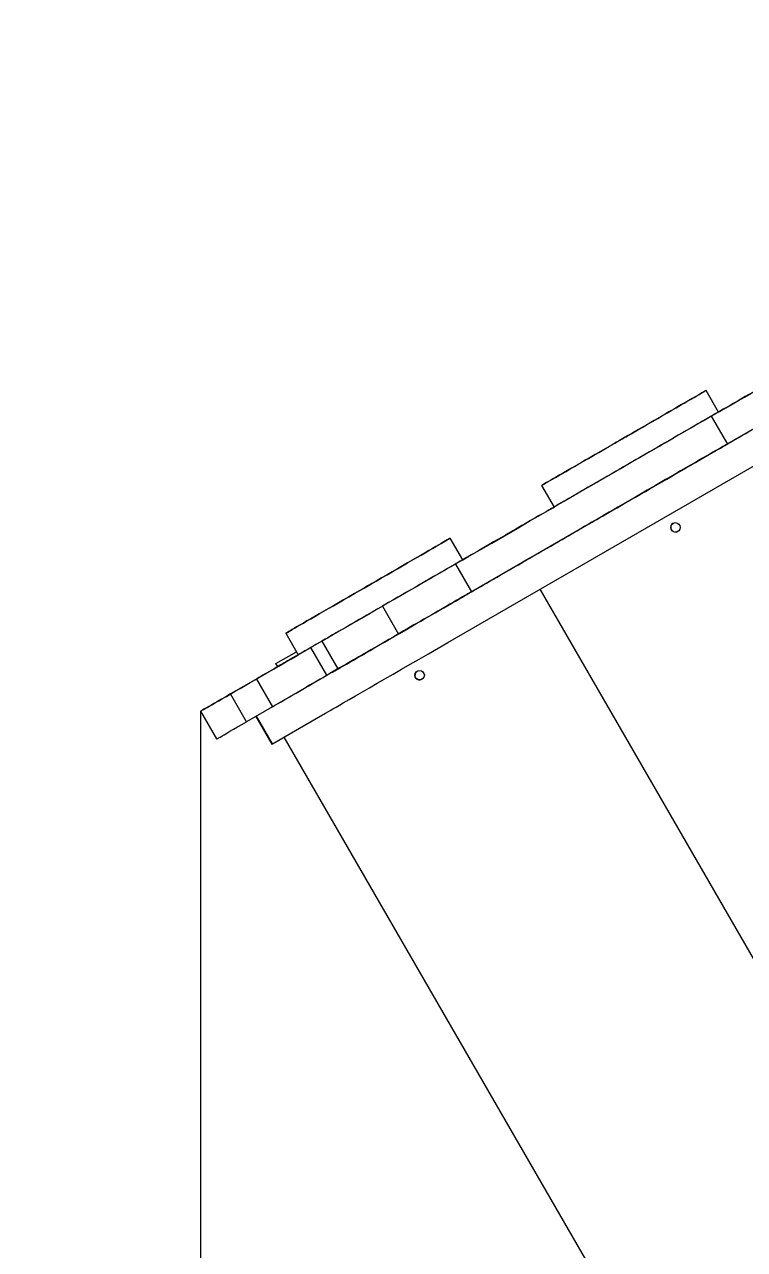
# Model space of a CAD drawing. Header units: millimetres. Extents: x -5636 to 4820, y -5607 to 4029.
# Drawn here: x -2418 to -1811, y 581 to 1612 of the extents above; entities that cross this region are included whole.
import ezdxf

# ---------------------------------------------------------------- set-up
doc = ezdxf.new("R2010")
doc.units = ezdxf.units.MM
for name, color, linetype in [('DIKOM_ОБЪЕКТ', 7, 'Continuous'), ('DIKOM_РАЗМЕР_ЗОНА', 7, 'Continuous'), ('DIKOM_РАЗМЕР_ОБЪЕКТА', 7, 'Continuous')]:
    doc.layers.add(name, color=color, linetype=linetype)
doc.styles.add('style1', font='arial.ttf', dxfattribs={"width": 0.8})
doc.dimstyles.new('1-50', dxfattribs={"dimtxt": 300, "dimasz": 200, "dimexe": 100, "dimexo": 0, "dimgap": 100, "dimtad": 1, "dimdec": 0, "dimtxsty": 'style1', "dimcen": 0, "dimclrd": 7, "dimclre": 7, "dimadec": 1, "dimazin": 2, "dimtfac": 1, "dimtdec": 0, "dimtmove": 1, "dimatfit": 3, "dimfxl": 0, "dimlwd": 25, "dimlwe": 18, "dimarcsym": 0})

# ---------------------------------------------------------------- blocks, each defined once
blk = doc.blocks.new('*D16')
at = {"layer": 'Defpoints', "color": 0, "transparency": 16777216}
for p in [(-626.6, 2354.9), (-4576.7, -2902.6), (-1365.9, -2902.6)]:
    blk.add_point(p, dxfattribs=at)
at = {"layer": 'DIKOM_РАЗМЕР_ОБЪЕКТА', "color": 7, "lineweight": 18, "transparency": 16777216}
for p, q in [((-626.6, 2354.9), (-4676.7, 2354.9)), ((-1365.9, -2902.6), (-4676.7, -2902.6))]:
    blk.add_line(p, q, dxfattribs=at)
at = {"layer": 'DIKOM_РАЗМЕР_ОБЪЕКТА', "color": 7, "lineweight": 25, "transparency": 16777216}
blk.add_line((-4576.7, 2154.9), (-4576.7, -2702.6), dxfattribs=at)
at = {"layer": 'DIKOM_РАЗМЕР_ОБЪЕКТА', "color": 7, "transparency": 16777216}
for points in [[(-4610.1, 2154.9), (-4543.4, 2154.9), (-4576.7, 2354.9)], [(-4610.1, -2702.6), (-4543.4, -2702.6), (-4576.7, -2902.6)]]:
    blk.add_solid(points, dxfattribs=at)
at = {"layer": 'DIKOM_РАЗМЕР_ОБЪЕКТА', "color": 0, "transparency": 16777216, "insert": (-4830, -378.7), "char_height": 300, "attachment_point": 5, "rotation": 90, "style": 'style1'}
blk.add_mtext('5300', dxfattribs=at)
blk = doc.blocks.new('*D15')
at = {"layer": 'Defpoints', "color": 0, "transparency": 16777216}
for p in [(-2269.3, 1034), (4820.3, 840), (4820.3, -4465.6)]:
    blk.add_point(p, dxfattribs=at)
at = {"layer": 'DIKOM_РАЗМЕР_ОБЪЕКТА', "color": 7, "lineweight": 18, "transparency": 16777216}
for p, q in [((-2269.3, 1034), (-2269.3, -4565.6)), ((4820.3, 840), (4820.3, -4565.6))]:
    blk.add_line(p, q, dxfattribs=at)
at = {"layer": 'DIKOM_РАЗМЕР_ОБЪЕКТА', "color": 7, "lineweight": 25, "transparency": 16777216}
blk.add_line((-2069.3, -4465.6), (4620.3, -4465.6), dxfattribs=at)
at = {"layer": 'DIKOM_РАЗМЕР_ОБЪЕКТА', "color": 7, "transparency": 16777216}
for points in [[(-2069.3, -4432.3), (-2069.3, -4498.9), (-2269.3, -4465.6)], [(4620.3, -4432.3), (4620.3, -4498.9), (4820.3, -4465.6)]]:
    blk.add_solid(points, dxfattribs=at)
at = {"layer": 'DIKOM_РАЗМЕР_ОБЪЕКТА', "color": 0, "transparency": 16777216, "insert": (1882.3, -4212.4), "char_height": 300, "attachment_point": 5, "style": 'style1'}
blk.add_mtext('7100', dxfattribs=at)
blk = doc.blocks.new('*D14')
at = {"layer": 'Defpoints', "color": 0, "transparency": 16777216}
for p in [(-592.1, 4028.8), (-5186.3, -5019.6), (-1431.1, -5019.6)]:
    blk.add_point(p, dxfattribs=at)
at = {"layer": 'DIKOM_РАЗМЕР_ЗОНА', "color": 7, "lineweight": 18, "transparency": 16777216}
for p, q in [((-592.1, 4028.8), (-5286.3, 4028.8)), ((-1431.1, -5019.6), (-5286.3, -5019.6))]:
    blk.add_line(p, q, dxfattribs=at)
at = {"layer": 'DIKOM_РАЗМЕР_ЗОНА', "color": 7, "lineweight": 25, "transparency": 16777216}
blk.add_line((-5186.3, 3828.8), (-5186.3, -4819.6), dxfattribs=at)
at = {"layer": 'DIKOM_РАЗМЕР_ЗОНА', "color": 7, "transparency": 16777216}
for points in [[(-5219.6, 3828.8), (-5152.9, 3828.8), (-5186.3, 4028.8)], [(-5219.6, -4819.6), (-5152.9, -4819.6), (-5186.3, -5019.6)]]:
    blk.add_solid(points, dxfattribs=at)
at = {"layer": 'DIKOM_РАЗМЕР_ЗОНА', "color": 0, "transparency": 16777216, "insert": (-5439.4, -366.9), "char_height": 300, "attachment_point": 5, "rotation": 90, "style": 'style1'}
blk.add_mtext('9000', dxfattribs=at)
blk = doc.blocks.new('*D13')
at = {"layer": 'Defpoints', "color": 0, "transparency": 16777216}
for p in [(-4159.3, 1546.6), (4820.3, -1862.8), (4820.3, -5506.7)]:
    blk.add_point(p, dxfattribs=at)
at = {"layer": 'DIKOM_РАЗМЕР_ЗОНА', "color": 7, "lineweight": 18, "transparency": 16777216}
for p, q in [((-4159.3, 1546.6), (-4159.3, -5606.7)), ((4820.3, -1862.8), (4820.3, -5606.7))]:
    blk.add_line(p, q, dxfattribs=at)
at = {"layer": 'DIKOM_РАЗМЕР_ЗОНА', "color": 7, "lineweight": 25, "transparency": 16777216}
blk.add_line((-3959.3, -5506.7), (4620.3, -5506.7), dxfattribs=at)
at = {"layer": 'DIKOM_РАЗМЕР_ЗОНА', "color": 7, "transparency": 16777216}
for points in [[(-3959.3, -5473.4), (-3959.3, -5540), (-4159.3, -5506.7)], [(4620.3, -5473.4), (4620.3, -5540), (4820.3, -5506.7)]]:
    blk.add_solid(points, dxfattribs=at)
at = {"layer": 'DIKOM_РАЗМЕР_ЗОНА', "color": 0, "transparency": 16777216, "insert": (1761.1, -5253.5), "char_height": 300, "attachment_point": 5, "style": 'style1'}
blk.add_mtext('9000', dxfattribs=at)

msp = doc.modelspace()

# ---------------------------------------------------------------- linework, layer by layer
at = {"layer": 'DIKOM_ОБЪЕКТ', "color": 7, "linetype": 'Continuous', "lineweight": 15}
for p, q in [((-1470, 1464.3), (-2074.4, 1115.3)), ((-2060.9, 1092), (-1456.5, 1441)), ((-1832.8, 1286), (-1843.3, 1304.2)), ((-1838.9, 1282.5), (-1838.9, 1282.5)), ((-1838.9, 1282.5), (-1825.4, 1259.1)), ((-1832.8, 1286), (-1832.2, 1286.4)), ((-1832.8, 1286), (-1832.8, 1286)), ((-1832.8, 1286), (-1832.8, 1286)), ((-1827.6, 1289), (-1827.6, 1289)), ((-1899.5, 1247.5), (-1902.1, 1246)), ((-1981.9, 1224.2), (-1971.4, 1206)), ((-1886, 1224.2), (-1888.6, 1222.7)), ((-1886, 1224.1), (-1880.8, 1227.1)), ((-1962.7, 1211), (-1962.7, 1211)), ((-1976.5, 1203), (-1976.5, 1203)), ((-1949.2, 1187.6), (-1949.2, 1187.6)), ((-1943.1, 1191.1), (-1943.2, 1191.1)), ((-1943.1, 1191.2), (-1943.1, 1191.2)), ((-2048.4, 1161.5), (-2058.9, 1179.7)), ((-2006, 1186), (-2011.2, 1183)), ((-2054.5, 1158), (-2054.5, 1158)), ((-2054.5, 1158), (-2041, 1134.6)), ((-2048.4, 1161.5), (-2048.4, 1161.5)), ((-2048.4, 1161.5), (-2048.4, 1161.5)), ((-2043.2, 1164.5), (-2043.2, 1164.5)), ((-1992.5, 1162.6), (-1997.7, 1159.6)), ((-1983.3, 1136.8), (-1687.3, 624.1)), ((-2116, 1122.5), (-2102.5, 1099.1)), ((-2197.5, 1099.7), (-2187, 1081.5)), ((-2101.6, 1099.6), (-2096.4, 1102.6)), ((-2205.8, 1074.2), (-2188.5, 1084.1)), ((-2205.8, 1074.2), (-2188.5, 1084.1)), ((-2167, 1093.1), (-2176.4, 1087.7)), ((-2162.9, 1064.3), (-2176.4, 1087.7)), ((-2167, 1093.1), (-2153.5, 1069.7)), ((-2205.8, 1074.2), (-2205.8, 1074.2)), ((-2204.3, 1071.6), (-2205.8, 1074.2)), ((-2192.2, 1078.5), (-2192.2, 1078.5)), ((-2153.5, 1069.7), (-2162.9, 1064.3)), ((-2158.8, 1066.7), (-2158.8, 1066.7)), ((-2158.8, 1066.7), (-2158.8, 1066.7)), ((-2222.2, 1061.2), (-2244, 1048.6)), ((-2222.2, 1061.2), (-2208.7, 1037.8)), ((-2180.1, 1054.4), (-2214.5, 1034.5)), ((-2230.5, 1025.2), (-2244, 1048.6)), ((-2269.3, 1034), (-2269.2, 1034.1)), ((-2269.3, 1034), (-2255.8, 1010.7)), ((-2208.7, 1037.8), (-2230.5, 1025.2)), ((-2222.8, 1029.7), (-2209.3, 1006.3)), ((-2208.7, 1006.7), (-2222.2, 1030)), ((-2208.7, 1006.7), (-2166.6, 1031)), ((-2199, 1012.3), (-1903, 499.6))]:
    msp.add_line(p, q, dxfattribs=at)
at = {"layer": 'DIKOM_ОБЪЕКТ', "color": 7, "linetype": 'Continuous', "lineweight": 15, "flags": 128}
for points in [[(-1832.2, 1286.4), (-1826.8, 1289.5), (-1821.4, 1292.6), (-1816.1, 1295.7), (-1810.9, 1298.7), (-1805.7, 1301.7), (-1800.6, 1304.6), (-1795.7, 1307.5), (-1790.9, 1310.2), (-1786.3, 1312.9), (-1781.8, 1315.5), (-1777.5, 1318), (-1773.4, 1320.3)], [(-1971.8, 1230), (-1974.1, 1228.7), (-1976.1, 1227.6), (-1977.8, 1226.6), (-1979.2, 1225.8), (-1980.3, 1225.1), (-1981.1, 1224.6), (-1981.6, 1224.3), (-1981.9, 1224.2), (-1981.7, 1224.3), (-1981.3, 1224.5), (-1980.6, 1224.9), (-1979.6, 1225.5), (-1978.3, 1226.3), (-1976.6, 1227.2), (-1974.7, 1228.3), (-1972.6, 1229.6), (-1970.1, 1231), (-1967.4, 1232.6), (-1964.4, 1234.3), (-1961.3, 1236.1), (-1957.9, 1238.1), (-1954.3, 1240.2), (-1950.5, 1242.3), (-1946.5, 1244.6), (-1942.4, 1247), (-1938.2, 1249.5), (-1933.8, 1252), (-1929.4, 1254.5), (-1924.8, 1257.2), (-1920.2, 1259.8), (-1915.6, 1262.5), (-1911, 1265.1), (-1906.4, 1267.8), (-1901.8, 1270.5), (-1897.2, 1273.1), (-1892.8, 1275.7), (-1888.4, 1278.2), (-1884.1, 1280.7), (-1879.9, 1283.1), (-1875.9, 1285.4), (-1872.1, 1287.6), (-1868.4, 1289.7), (-1864.9, 1291.7), (-1861.7, 1293.6), (-1858.7, 1295.4), (-1855.9, 1297), (-1853.3, 1298.4), (-1851.1, 1299.7), (-1849.1, 1300.9), (-1847.4, 1301.9), (-1846, 1302.7), (-1844.8, 1303.3), (-1844, 1303.8), (-1843.5, 1304.1), (-1843.3, 1304.2), (-1843.4, 1304.2), (-1843.8, 1303.9), (-1844.5, 1303.5), (-1845.6, 1302.9), (-1846.9, 1302.1), (-1848.5, 1301.2), (-1850.4, 1300.1), (-1852.6, 1298.9), (-1855, 1297.4), (-1857.8, 1295.9), (-1860.7, 1294.2), (-1863.9, 1292.3), (-1867.3, 1290.4), (-1870.9, 1288.3), (-1874.7, 1286.1), (-1878.6, 1283.8), (-1882.7, 1281.4), (-1887, 1279), (-1891.3, 1276.5), (-1895.8, 1273.9), (-1900.3, 1271.3), (-1904.9, 1268.6), (-1909.5, 1266), (-1914.2, 1263.3), (-1918.8, 1260.6), (-1923.4, 1258), (-1927.9, 1255.4), (-1932.4, 1252.8), (-1936.8, 1250.2), (-1941.1, 1247.8), (-1945.2, 1245.4), (-1949.2, 1243.1), (-1953.1, 1240.8), (-1956.7, 1238.7), (-1960.2, 1236.7), (-1963.5, 1234.8), (-1966.5, 1233.1), (-1969.3, 1231.5), (-1971.8, 1230)], [(-1795.6, 1307.5), (-1799.4, 1305.3), (-1803.1, 1303.2), (-1806.8, 1301), (-1810.4, 1299), (-1813.9, 1297), (-1817.2, 1295), (-1820.4, 1293.2), (-1823.4, 1291.4), (-1826.2, 1289.8), (-1828.8, 1288.4), (-1831.1, 1287), (-1833.1, 1285.9), (-1834.8, 1284.9), (-1836.3, 1284), (-1837.4, 1283.4), (-1838.2, 1282.9), (-1838.7, 1282.6), (-1838.9, 1282.5)], [(-1832.8, 1286), (-1832.9, 1286), (-1833.3, 1285.7), (-1834, 1285.3), (-1835.1, 1284.7), (-1836.4, 1284), (-1838, 1283), (-1839.9, 1281.9), (-1842.1, 1280.7), (-1844.5, 1279.3), (-1847.3, 1277.7), (-1850.2, 1276), (-1853.4, 1274.1), (-1856.8, 1272.2), (-1860.4, 1270.1), (-1864.2, 1267.9), (-1868.1, 1265.6), (-1872.2, 1263.3), (-1876.5, 1260.8), (-1880.8, 1258.3), (-1885.3, 1255.7), (-1889.8, 1253.1), (-1894.4, 1250.5), (-1899, 1247.8), (-1903.7, 1245.1), (-1908.3, 1242.5), (-1912.9, 1239.8), (-1917.4, 1237.2), (-1921.9, 1234.6), (-1926.3, 1232.1), (-1930.6, 1229.6), (-1934.7, 1227.2), (-1938.7, 1224.9), (-1942.6, 1222.7), (-1946.2, 1220.5), (-1949.7, 1218.5), (-1953, 1216.7), (-1956, 1214.9), (-1958.8, 1213.3), (-1961.3, 1211.8)], [(-1838.9, 1282.5), (-1839, 1282.4), (-1839.5, 1282.2), (-1840.3, 1281.7), (-1841.3, 1281.1), (-1842.7, 1280.3), (-1844.3, 1279.4), (-1846.3, 1278.3), (-1848.5, 1277), (-1851, 1275.6), (-1853.7, 1274), (-1856.6, 1272.3), (-1859.8, 1270.5), (-1863.2, 1268.5), (-1866.7, 1266.5), (-1870.4, 1264.3), (-1874.3, 1262.1), (-1878.3, 1259.8), (-1882.4, 1257.4), (-1886.6, 1255), (-1890.9, 1252.5), (-1895.2, 1250), (-1899.5, 1247.5)], [(-1832.8, 1286.1), (-1831.9, 1286.6), (-1830.7, 1287.3), (-1829.6, 1287.9), (-1828.8, 1288.4), (-1828.1, 1288.7), (-1827.7, 1289), (-1827.6, 1289)], [(-1827.6, 1289), (-1827.7, 1289), (-1828.1, 1288.7), (-1828.8, 1288.4), (-1829.6, 1287.9), (-1830.7, 1287.3), (-1831.9, 1286.6), (-1832.8, 1286)], [(-1825.4, 1259.1), (-1825.2, 1259.2), (-1824.7, 1259.5), (-1823.9, 1260), (-1822.8, 1260.6), (-1821.3, 1261.5), (-1819.6, 1262.5), (-1817.6, 1263.7), (-1815.3, 1265), (-1812.7, 1266.5), (-1809.9, 1268.1), (-1806.9, 1269.8), (-1803.7, 1271.6), (-1800.4, 1273.6), (-1796.9, 1275.6), (-1793.3, 1277.7), (-1789.6, 1279.8), (-1785.9, 1282), (-1782.1, 1284.1)], [(-1915.5, 1262.5), (-1915.9, 1262.3), (-1916, 1262.2), (-1915.8, 1262.3), (-1915.3, 1262.6), (-1914.6, 1263.1), (-1913.7, 1263.6), (-1912.7, 1264.2), (-1911.6, 1264.8), (-1910.7, 1265.3), (-1909.9, 1265.8), (-1909.4, 1266.1), (-1909.1, 1266.2), (-1909.2, 1266.2), (-1909.5, 1266), (-1910.2, 1265.6), (-1911, 1265.1), (-1912, 1264.6), (-1913, 1264), (-1914, 1263.4), (-1914.9, 1262.9), (-1915.5, 1262.5)], [(-1825.4, 1259.1), (-1825.5, 1259.1), (-1826, 1258.8), (-1826.8, 1258.3), (-1827.8, 1257.7), (-1829.2, 1256.9), (-1830.8, 1256), (-1832.8, 1254.9), (-1835, 1253.6), (-1837.5, 1252.2), (-1840.2, 1250.6), (-1843.1, 1248.9), (-1846.3, 1247.1), (-1849.7, 1245.1), (-1853.2, 1243.1), (-1856.9, 1240.9), (-1860.8, 1238.7), (-1864.8, 1236.4), (-1868.9, 1234), (-1873.1, 1231.6), (-1877.4, 1229.1), (-1881.7, 1226.6), (-1886, 1224.2)], [(-1880.8, 1227.1), (-1876.5, 1229.6), (-1872.3, 1232.1), (-1868.1, 1234.5), (-1864, 1236.9), (-1859.9, 1239.2), (-1856, 1241.5), (-1852.2, 1243.6), (-1848.6, 1245.7), (-1845.2, 1247.7), (-1841.9, 1249.6), (-1838.9, 1251.3), (-1836.1, 1252.9), (-1833.6, 1254.4), (-1831.3, 1255.7), (-1829.3, 1256.9), (-1827.6, 1257.9), (-1826.2, 1258.7), (-1825.4, 1259.1)], [(-1902.1, 1246), (-1906.4, 1243.5), (-1910.7, 1241.1), (-1915, 1238.6), (-1919.2, 1236.2), (-1923.3, 1233.8), (-1927.3, 1231.5), (-1931.1, 1229.3), (-1934.9, 1227.1), (-1938.4, 1225.1), (-1941.8, 1223.1), (-1944.9, 1221.3), (-1947.9, 1219.6), (-1950.6, 1218), (-1953.1, 1216.6), (-1955.3, 1215.3), (-1957.2, 1214.2), (-1958.9, 1213.2), (-1960.3, 1212.4), (-1961.3, 1211.8), (-1962.1, 1211.4), (-1962.6, 1211.1), (-1962.7, 1211)], [(-1888.6, 1222.7), (-1892.9, 1220.2), (-1897.2, 1217.7), (-1901.5, 1215.2), (-1905.7, 1212.8), (-1909.8, 1210.4), (-1913.8, 1208.1), (-1917.6, 1205.9), (-1921.4, 1203.7), (-1924.9, 1201.7), (-1928.3, 1199.7), (-1931.4, 1197.9), (-1934.4, 1196.2), (-1937.1, 1194.6), (-1939.6, 1193.2), (-1941.8, 1191.9), (-1943.7, 1190.8), (-1945.4, 1189.9), (-1946.8, 1189.1), (-1947.8, 1188.4), (-1948.6, 1188), (-1949.1, 1187.7), (-1949.2, 1187.6)], [(-1943.2, 1191.1), (-1943, 1191.2), (-1942.5, 1191.5), (-1941.7, 1192), (-1940.6, 1192.6), (-1939.2, 1193.4), (-1937.5, 1194.4), (-1935.5, 1195.6), (-1933.2, 1196.9), (-1930.7, 1198.3), (-1927.9, 1199.9), (-1924.9, 1201.7), (-1921.6, 1203.6), (-1918.2, 1205.5), (-1914.6, 1207.6), (-1910.8, 1209.8), (-1906.9, 1212.1), (-1902.9, 1214.4), (-1898.7, 1216.8), (-1894.5, 1219.2), (-1890.3, 1221.7), (-1886, 1224.1)], [(-1962.7, 1211), (-1962.9, 1210.9), (-1963.4, 1210.7), (-1964.2, 1210.2), (-1965.3, 1209.5), (-1966.8, 1208.7), (-1968.5, 1207.7), (-1970.5, 1206.5), (-1972.8, 1205.2), (-1975.4, 1203.7), (-1978.2, 1202.1), (-1981.2, 1200.4), (-1984.4, 1198.5), (-1987.7, 1196.6), (-1991.2, 1194.6), (-1994.8, 1192.5), (-1998.5, 1190.4), (-2002.2, 1188.2), (-2006, 1186)], [(-1961.3, 1211.8), (-1963.6, 1210.5), (-1965.6, 1209.4), (-1967.3, 1208.4), (-1968.7, 1207.6), (-1969.8, 1206.9), (-1970.6, 1206.5), (-1971.1, 1206.2), (-1971.4, 1206), (-1971.4, 1206)], [(-2048.4, 1161.5), (-2046, 1162.9), (-2034.8, 1169.4), (-2023.8, 1175.7), (-2013.1, 1181.9), (-2002.6, 1188), (-1992.3, 1194), (-1982.2, 1199.8), (-1972.4, 1205.4), (-1971.3, 1206.1)], [(-1971.4, 1206), (-1972.3, 1205.5), (-1973.5, 1204.8), (-1974.5, 1204.2), (-1975.4, 1203.7), (-1976, 1203.3), (-1976.4, 1203.1), (-1976.5, 1203)], [(-1976.5, 1203), (-1976.4, 1203.1), (-1976, 1203.3), (-1975.4, 1203.7), (-1974.5, 1204.2), (-1973.5, 1204.8), (-1972.3, 1205.5), (-1971.4, 1206)], [(-2008.3, 1184.7), (-2008.1, 1184.8), (-2007.7, 1185.1), (-2007, 1185.5), (-2006.1, 1186), (-2005.1, 1186.6), (-2004, 1187.2), (-2003.1, 1187.7), (-2002.3, 1188.2), (-2001.7, 1188.5), (-2001.4, 1188.7), (-2001.4, 1188.7), (-2001.7, 1188.5), (-2002.3, 1188.2), (-2003.1, 1187.7), (-2004, 1187.2), (-2005.1, 1186.6), (-2006.1, 1186), (-2007, 1185.5), (-2007.7, 1185.1), (-2008.1, 1184.8), (-2008.3, 1184.7)], [(-1992.5, 1162.6), (-1988.7, 1164.8), (-1985, 1167), (-1981.3, 1169.1), (-1977.7, 1171.2), (-1974.2, 1173.2), (-1970.9, 1175.1), (-1967.7, 1177), (-1964.7, 1178.7), (-1961.9, 1180.3), (-1959.3, 1181.8), (-1957, 1183.1), (-1955, 1184.3), (-1953.3, 1185.3), (-1951.8, 1186.1), (-1950.7, 1186.8), (-1949.9, 1187.3), (-1949.4, 1187.6), (-1949.2, 1187.6)], [(-2197.5, 1099.7), (-2197.3, 1099.8), (-2196.9, 1100.1), (-2196.1, 1100.5), (-2195, 1101.2), (-2193.7, 1101.9), (-2192, 1102.9), (-2190, 1104), (-2187.8, 1105.3), (-2185.3, 1106.8), (-2182.6, 1108.3), (-2179.6, 1110.1), (-2176.4, 1111.9), (-2172.9, 1113.9), (-2169.3, 1116), (-2165.5, 1118.2), (-2161.5, 1120.5), (-2157.4, 1122.9), (-2153.1, 1125.4), (-2148.7, 1127.9), (-2144.3, 1130.5), (-2139.7, 1133.1), (-2135.1, 1135.7), (-2130.5, 1138.4), (-2125.9, 1141.1), (-2121.3, 1143.7), (-2116.7, 1146.4), (-2112.1, 1149), (-2107.7, 1151.6), (-2103.3, 1154.1), (-2099, 1156.6), (-2094.9, 1159), (-2090.9, 1161.3), (-2087.1, 1163.5), (-2083.5, 1165.6), (-2080, 1167.5), (-2076.8, 1169.4), (-2073.8, 1171.1), (-2071.1, 1172.7), (-2068.6, 1174.1), (-2066.4, 1175.4), (-2064.4, 1176.6), (-2062.8, 1177.5), (-2061.4, 1178.3), (-2060.3, 1178.9), (-2059.5, 1179.4), (-2059.1, 1179.6), (-2058.9, 1179.7), (-2059.1, 1179.6), (-2059.5, 1179.4), (-2060.3, 1178.9), (-2061.4, 1178.3), (-2062.8, 1177.5), (-2064.4, 1176.6), (-2066.4, 1175.4), (-2068.6, 1174.1), (-2071.1, 1172.7), (-2073.8, 1171.1), (-2076.8, 1169.4), (-2080, 1167.5), (-2083.5, 1165.6), (-2087.1, 1163.5), (-2090.9, 1161.3), (-2094.9, 1159), (-2099, 1156.6), (-2103.3, 1154.1), (-2107.7, 1151.6), (-2112.1, 1149), (-2116.7, 1146.4), (-2121.3, 1143.7), (-2125.9, 1141.1), (-2130.5, 1138.4), (-2135.1, 1135.7), (-2139.7, 1133.1), (-2144.3, 1130.5), (-2148.7, 1127.9), (-2153.1, 1125.4), (-2157.4, 1122.9), (-2161.5, 1120.5), (-2165.5, 1118.2), (-2169.3, 1116), (-2172.9, 1113.9), (-2176.4, 1111.9), (-2179.6, 1110.1), (-2182.6, 1108.3), (-2185.3, 1106.8), (-2187.8, 1105.3), (-2190, 1104), (-2192, 1102.9), (-2193.7, 1101.9), (-2195, 1101.2), (-2196.1, 1100.5), (-2196.9, 1100.1), (-2197.3, 1099.8), (-2197.5, 1099.7)], [(-2011.2, 1183), (-2015, 1180.8), (-2018.7, 1178.7), (-2022.4, 1176.6), (-2026, 1174.5), (-2029.5, 1172.5), (-2032.9, 1170.5), (-2036, 1168.7), (-2039, 1167), (-2041.8, 1165.4), (-2044.4, 1163.9), (-2046.7, 1162.6), (-2048.7, 1161.4), (-2050.5, 1160.4), (-2051.9, 1159.5), (-2053, 1158.9), (-2053.8, 1158.4), (-2054.3, 1158.1), (-2054.5, 1158)], [(-2012.2, 1182.5), (-2012, 1182.6), (-2011.6, 1182.8), (-2010.9, 1183.2), (-2010, 1183.7), (-2009, 1184.3), (-2007.9, 1184.9), (-2007, 1185.5), (-2006.2, 1185.9), (-2005.6, 1186.3), (-2005.3, 1186.5), (-2005.3, 1186.5), (-2005.6, 1186.3), (-2006.2, 1185.9), (-2007, 1185.5), (-2007.9, 1184.9), (-2009, 1184.3), (-2010, 1183.7), (-2010.9, 1183.2), (-2011.6, 1182.8), (-2012, 1182.6), (-2012.2, 1182.5)], [(-2048.4, 1161.5), (-2048.4, 1161.5), (-2048.6, 1161.5), (-2049, 1161.2), (-2049.8, 1160.7), (-2050.9, 1160.1), (-2052.3, 1159.3), (-2053.9, 1158.4), (-2055.9, 1157.2), (-2058.1, 1156), (-2060.6, 1154.5), (-2063.3, 1152.9), (-2066.3, 1151.2), (-2069.5, 1149.3), (-2073, 1147.4), (-2076.6, 1145.3), (-2080.4, 1143.1), (-2084.4, 1140.8), (-2088.5, 1138.4), (-2092.8, 1135.9), (-2097.2, 1133.4), (-2101.6, 1130.8), (-2106.2, 1128.2), (-2110.8, 1125.5), (-2115.4, 1122.9), (-2120, 1120.2), (-2124.6, 1117.5), (-2129.2, 1114.9), (-2133.8, 1112.3), (-2138.2, 1109.7), (-2142.6, 1107.2), (-2146.9, 1104.7), (-2151, 1102.3), (-2155, 1100), (-2158.8, 1097.8), (-2162.4, 1095.7), (-2165.9, 1093.7), (-2169.1, 1091.9), (-2172.1, 1090.2), (-2174.8, 1088.6), (-2177.3, 1087.1), (-2179.5, 1085.8), (-2181.5, 1084.7), (-2183.2, 1083.8), (-2184.5, 1083), (-2185.6, 1082.3), (-2186.4, 1081.9), (-2186.8, 1081.6), (-2187, 1081.5), (-2187, 1081.5)], [(-2054.5, 1158), (-2054.7, 1157.9), (-2055.1, 1157.7), (-2055.9, 1157.2), (-2057, 1156.6), (-2058.4, 1155.8), (-2060.1, 1154.8), (-2062, 1153.7), (-2064.3, 1152.4), (-2066.8, 1150.9), (-2069.6, 1149.3), (-2072.6, 1147.6), (-2075.8, 1145.7), (-2079.2, 1143.8), (-2082.8, 1141.7), (-2086.6, 1139.5), (-2090.5, 1137.2), (-2094.6, 1134.9), (-2098.7, 1132.5), (-2103, 1130), (-2107.3, 1127.5), (-2111.7, 1125), (-2116, 1122.5)], [(-2048.4, 1161.6), (-2047.5, 1162.1), (-2046.3, 1162.8), (-2045.2, 1163.4), (-2044.4, 1163.9), (-2043.7, 1164.2), (-2043.4, 1164.5), (-2043.2, 1164.5)], [(-2043.2, 1164.5), (-2043.4, 1164.5), (-2043.7, 1164.2), (-2044.4, 1163.9), (-2045.2, 1163.4), (-2046.3, 1162.8), (-2047.5, 1162.1), (-2048.4, 1161.5)], [(-2041, 1134.6), (-2040.8, 1134.7), (-2040.3, 1135), (-2039.5, 1135.5), (-2038.4, 1136.2), (-2037, 1137), (-2035.2, 1138), (-2033.2, 1139.2), (-2030.9, 1140.5), (-2028.3, 1142), (-2025.5, 1143.6), (-2022.5, 1145.3), (-2019.4, 1147.1), (-2016, 1149.1), (-2012.5, 1151.1), (-2008.9, 1153.2), (-2005.2, 1155.3), (-2001.5, 1157.5), (-1997.7, 1159.6)], [(-2131.7, 1137.7), (-2131.5, 1137.8), (-2131.1, 1138.1), (-2130.4, 1138.5), (-2129.5, 1139), (-2128.5, 1139.6), (-2127.4, 1140.2), (-2126.5, 1140.7), (-2125.7, 1141.2), (-2125.1, 1141.5), (-2124.8, 1141.7), (-2124.8, 1141.7), (-2125.1, 1141.5), (-2125.7, 1141.2), (-2126.5, 1140.7), (-2127.4, 1140.2), (-2128.5, 1139.6), (-2129.5, 1139), (-2130.4, 1138.5), (-2131.1, 1138.1), (-2131.5, 1137.8), (-2131.7, 1137.7)], [(-2041, 1134.6), (-2041.2, 1134.6), (-2041.6, 1134.3), (-2042.4, 1133.8), (-2043.5, 1133.2), (-2044.9, 1132.4), (-2046.6, 1131.4), (-2048.5, 1130.3), (-2050.8, 1129), (-2053.3, 1127.5), (-2056.1, 1126), (-2059.1, 1124.2), (-2062.3, 1122.4), (-2065.7, 1120.4), (-2069.3, 1118.3), (-2073.1, 1116.1), (-2077, 1113.8), (-2081.1, 1111.5), (-2085.2, 1109.1), (-2089.5, 1106.7), (-2093.8, 1104.2), (-2098.2, 1101.7), (-2102.5, 1099.1)], [(-2096.4, 1102.6), (-2092.2, 1105.1), (-2087.9, 1107.6), (-2083.7, 1110), (-2079.6, 1112.4), (-2075.5, 1114.7), (-2071.6, 1117), (-2067.9, 1119.1), (-2064.2, 1121.2), (-2060.8, 1123.2), (-2057.6, 1125.1), (-2054.5, 1126.8), (-2051.7, 1128.4), (-2049.2, 1129.9), (-2046.9, 1131.2), (-2044.9, 1132.4), (-2043.2, 1133.4), (-2041.8, 1134.2), (-2041, 1134.6)], [(-2116, 1122.5), (-2120, 1120.2), (-2124, 1117.9), (-2127.9, 1115.6), (-2131.8, 1113.4), (-2135.6, 1111.2), (-2139.3, 1109.1), (-2142.9, 1107), (-2146.3, 1105), (-2149.5, 1103.2), (-2152.6, 1101.4), (-2155.4, 1099.8), (-2158, 1098.3), (-2160.3, 1096.9), (-2162.4, 1095.7), (-2164.3, 1094.7), (-2165.8, 1093.8), (-2167, 1093.1)], [(-2074.4, 1115.3), (-2082.7, 1110.6), (-2090.8, 1105.9), (-2098.6, 1101.4), (-2106.2, 1097), (-2113.5, 1092.8), (-2120.6, 1088.7), (-2127.5, 1084.7), (-2134, 1080.9), (-2140.3, 1077.3), (-2146.3, 1073.8), (-2152.1, 1070.5), (-2157.5, 1067.4), (-2162.7, 1064.4)], [(-2158.8, 1066.7), (-2158.6, 1066.7), (-2158.1, 1067), (-2157.3, 1067.5), (-2156.2, 1068.1), (-2154.8, 1068.9), (-2153.1, 1069.9), (-2151.1, 1071.1), (-2148.9, 1072.4), (-2146.3, 1073.8), (-2143.5, 1075.5), (-2140.5, 1077.2), (-2137.3, 1079.1), (-2133.8, 1081.1), (-2130.2, 1083.1), (-2126.4, 1085.3), (-2122.5, 1087.6), (-2118.5, 1089.9), (-2114.3, 1092.3), (-2110.1, 1094.7), (-2105.9, 1097.2), (-2101.6, 1099.6)], [(-2102.5, 1099.1), (-2106.5, 1096.8), (-2110.5, 1094.5), (-2114.4, 1092.2), (-2118.3, 1090), (-2122.1, 1087.8), (-2125.8, 1085.7), (-2129.4, 1083.6), (-2132.8, 1081.7), (-2136, 1079.8), (-2139.1, 1078), (-2141.9, 1076.4), (-2144.5, 1074.9), (-2146.8, 1073.5), (-2148.9, 1072.3), (-2150.8, 1071.3), (-2152.3, 1070.4), (-2153.5, 1069.7)], [(-2176.4, 1087.7), (-2177.8, 1086.9), (-2179.5, 1085.9), (-2181.4, 1084.8), (-2183.5, 1083.5), (-2185.9, 1082.2), (-2188.4, 1080.7), (-2191, 1079.2), (-2193.7, 1077.6), (-2196.5, 1076), (-2199.4, 1074.4), (-2202.2, 1072.8), (-2204.9, 1071.2), (-2207.6, 1069.6), (-2210.2, 1068.2), (-2212.6, 1066.8), (-2214.8, 1065.5), (-2216.8, 1064.3), (-2218.6, 1063.3), (-2220.1, 1062.4), (-2221.3, 1061.7), (-2222.2, 1061.2)], [(-2149.2, 1041), (-2144, 1044), (-2138.6, 1047.1), (-2132.8, 1050.5), (-2126.8, 1053.9), (-2120.5, 1057.6), (-2114, 1061.3), (-2107.1, 1065.3), (-2100, 1069.4), (-2092.7, 1073.6), (-2085.1, 1078), (-2077.3, 1082.5), (-2069.2, 1087.2), (-2060.9, 1092)], [(-2269.2, 1034.1), (-2269.1, 1034.1), (-2268.6, 1034.4), (-2267.8, 1034.9), (-2266.7, 1035.5), (-2265.3, 1036.3), (-2263.6, 1037.3), (-2261.6, 1038.5), (-2259.3, 1039.8), (-2256.8, 1041.3), (-2253.9, 1042.9), (-2250.8, 1044.7), (-2247.5, 1046.6), (-2243.9, 1048.7), (-2240.1, 1050.9), (-2236, 1053.2), (-2231.8, 1055.7), (-2227.4, 1058.2), (-2222.9, 1060.8), (-2218.2, 1063.5), (-2213.3, 1066.3), (-2208.4, 1069.2), (-2203.4, 1072.1), (-2198.2, 1075), (-2193.1, 1078), (-2187.9, 1081), (-2187, 1081.5)], [(-2207.7, 1069.6), (-2207.6, 1069.7), (-2207.1, 1069.9), (-2206.4, 1070.3), (-2205.5, 1070.8), (-2204.5, 1071.4), (-2203.5, 1072), (-2202.5, 1072.6), (-2201.7, 1073), (-2201.1, 1073.4), (-2200.8, 1073.5), (-2200.8, 1073.5), (-2201.1, 1073.4), (-2201.7, 1073), (-2202.5, 1072.6), (-2203.5, 1072), (-2204.5, 1071.4), (-2205.5, 1070.8), (-2206.4, 1070.3), (-2207.1, 1069.9), (-2207.6, 1069.7), (-2207.7, 1069.6)], [(-2202, 1072.9), (-2201.8, 1073), (-2201.4, 1073.2), (-2200.6, 1073.7), (-2199.8, 1074.2), (-2198.7, 1074.8), (-2197.7, 1075.3), (-2196.8, 1075.9), (-2196, 1076.4), (-2195.4, 1076.7), (-2195.1, 1076.9), (-2195.1, 1076.9), (-2195.4, 1076.7), (-2196, 1076.4), (-2196.8, 1075.9), (-2197.7, 1075.3), (-2198.7, 1074.8), (-2199.8, 1074.2), (-2200.6, 1073.7), (-2201.4, 1073.2), (-2201.8, 1073), (-2202, 1072.9)], [(-2187, 1081.5), (-2187.9, 1081), (-2189.1, 1080.3), (-2190.1, 1079.7), (-2191, 1079.2), (-2191.6, 1078.9), (-2192, 1078.6), (-2192.2, 1078.5)], [(-2192.2, 1078.5), (-2192, 1078.6), (-2191.6, 1078.9), (-2191, 1079.2), (-2190.1, 1079.7), (-2189.1, 1080.3), (-2187.9, 1081), (-2187, 1081.5)], [(-2208.7, 1037.8), (-2207.8, 1038.3), (-2206.6, 1039.1), (-2205.1, 1039.9), (-2203.3, 1040.9), (-2201.3, 1042.1), (-2199.1, 1043.4), (-2196.7, 1044.8), (-2194.1, 1046.3), (-2191.4, 1047.8), (-2188.7, 1049.4), (-2185.9, 1051), (-2183, 1052.6), (-2180.2, 1054.3), (-2177.5, 1055.8), (-2174.9, 1057.4), (-2172.4, 1058.8), (-2170, 1060.2), (-2167.9, 1061.4), (-2166, 1062.5), (-2164.3, 1063.5), (-2162.9, 1064.3)], [(-2162.7, 1064.4), (-2165.8, 1062.6), (-2168.6, 1061), (-2171.2, 1059.5), (-2173.5, 1058.1), (-2175.6, 1057), (-2177.4, 1055.9), (-2178.9, 1055.1), (-2180.1, 1054.4)], [(-2244, 1048.6), (-2248, 1046.3), (-2251.7, 1044.2), (-2255, 1042.3), (-2258, 1040.6), (-2260.6, 1039), (-2262.9, 1037.7), (-2264.8, 1036.6), (-2266.4, 1035.7), (-2267.7, 1035), (-2268.5, 1034.5), (-2269.1, 1034.1), (-2269.3, 1034)], [(-2166.6, 1031), (-2165.4, 1031.7), (-2163.9, 1032.5), (-2162.1, 1033.6), (-2160, 1034.8), (-2157.7, 1036.1), (-2155.1, 1037.6), (-2152.3, 1039.2), (-2149.2, 1041)], [(-2255.8, 1010.7), (-2255.6, 1010.8), (-2255, 1011.1), (-2254.2, 1011.6), (-2252.9, 1012.3), (-2251.3, 1013.2), (-2249.4, 1014.3), (-2247.1, 1015.7), (-2244.5, 1017.2), (-2241.5, 1018.9), (-2238.2, 1020.8), (-2234.5, 1022.9), (-2230.5, 1025.2)], [(-2209.3, 1006.3), (-2209.1, 1006.4), (-2208.7, 1006.7)]]:
    msp.add_lwpolyline(points, dxfattribs=at)
at = {"layer": 'DIKOM_ОБЪЕКТ', "color": 7, "linetype": 'Continuous', "lineweight": 15}
for centre in [(-1869.1, 1188.9), (-2084.7, 1064.4)]:
    msp.add_circle(centre, 4, dxfattribs=at)
for centre in [(-1869.1, 1188.9), (-2084.7, 1064.4)]:
    msp.add_arc(centre, 4, 121.1812, 301.1812, dxfattribs=at)

# ---------------------------------------------------------------- dimensions: what is measured, and where the dimension line sits
at = {"layer": 'DIKOM_РАЗМЕР_ЗОНА'}
dim = msp.add_linear_dim(base=(-5186.3, -5019.6), p1=(-592.1, 4028.8), p2=(-1431.1, -5019.6), angle=90, text='9000', dimstyle='1-50', override={"dimscale": 1, "dimtix": 0, "dimtofl": 1, "dimtmove": 1, "dimatfit": 3}, dxfattribs=at)
dim.commit()
dim.dimension.update_dxf_attribs({"geometry": '*D14', "text_midpoint": (-5186.3, -366.9), "dimtype": 160})
dim = msp.add_linear_dim(base=(4820.3, -5506.7), p1=(-4159.3, 1546.6), p2=(4820.3, -1862.8), text='9000', dimstyle='1-50', dxfattribs=at)
dim.commit()
dim.dimension.update_dxf_attribs({"geometry": '*D13', "text_midpoint": (1761.1, -5506.7), "dimtype": 160})
at = {"layer": 'DIKOM_РАЗМЕР_ОБЪЕКТА'}
dim = msp.add_linear_dim(base=(-4576.7, -2902.6), p1=(-626.6, 2354.9), p2=(-1365.9, -2902.6), angle=90, text='5300', dimstyle='1-50', dxfattribs=at)
dim.commit()
dim.dimension.update_dxf_attribs({"geometry": '*D16', "text_midpoint": (-4576.7, -378.7), "dimtype": 160})
dim = msp.add_linear_dim(base=(4820.3, -4465.6), p1=(-2269.3, 1034), p2=(4820.3, 840), text='7100', dimstyle='1-50', override={"dimscale": 1, "dimtix": 0, "dimtofl": 1, "dimtmove": 1, "dimatfit": 3}, dxfattribs=at)
dim.commit()
dim.dimension.update_dxf_attribs({"geometry": '*D15', "text_midpoint": (1882.3, -4465.6), "dimtype": 160})

doc.saveas('drawing.dxf')
